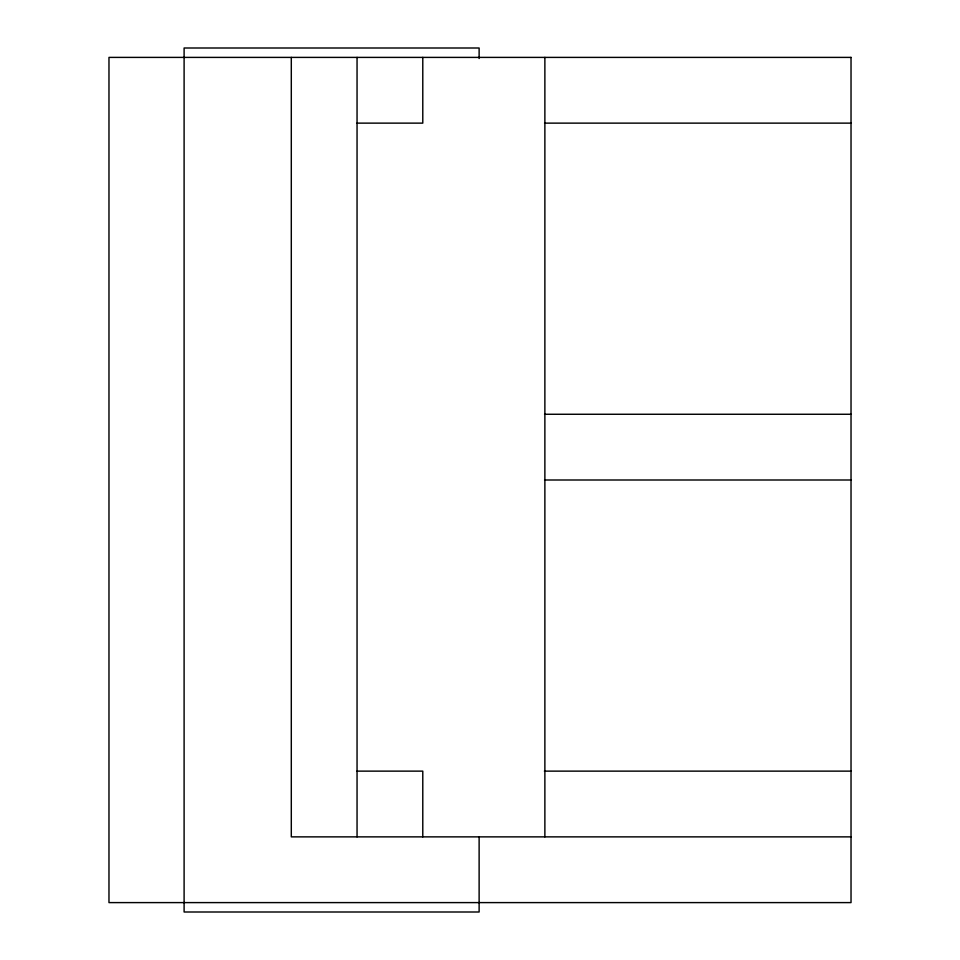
<?xml version="1.0" encoding="UTF-8"?>
<svg xmlns="http://www.w3.org/2000/svg" width="960" height="960" viewBox="0 0 960 960"><rect width="100%" height="100%" fill="white"/><g stroke="black" fill="none" stroke-linecap="round" stroke-linejoin="round"><path stroke-width="1.44" d="M357.048 123.132L422.784 123.132L422.784 57.396M544.56 123.132L851.028 123.132M544.56 414.264L851.028 414.264M544.56 480L851.028 480M357.048 771.132L422.784 771.132L422.784 836.868M544.38 771.132L851.028 771.132M851.028 836.868L291.3 836.868L291.3 57.396M544.872 57.396L544.872 836.868M479.124 58.5L479.124 48L184.104 48L184.104 912L479.124 912L479.124 837M357.048 57.396L357.048 836.868M851.028 57.396L108.972 57.396L108.972 902.604L851.028 902.604L851.028 57.396"/></g></svg>
